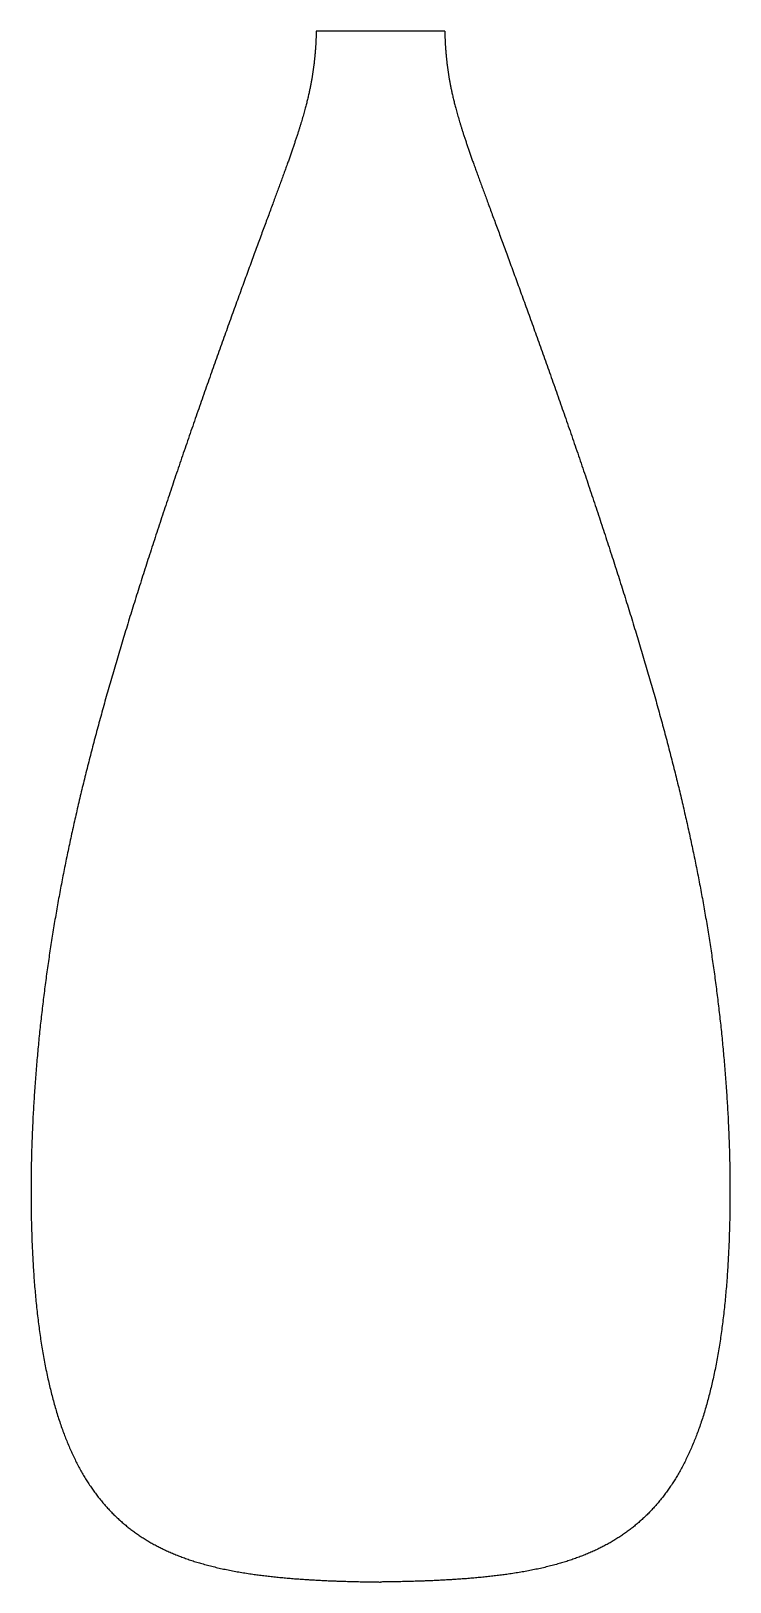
# Model space of a CAD drawing. Header units: millimetres. Extents: x -299 to 299, y -225 to 1100.
import ezdxf

# ---------------------------------------------------------------- set-up
doc = ezdxf.new("R2010")
doc.units = ezdxf.units.MM
doc.header["$MEASUREMENT"] = 0

msp = doc.modelspace()

# ---------------------------------------------------------------- linework, layer by layer
msp.add_line((55, 1100), (-55, 1100))
for points in [[(-55, 1100), (-55, 1095.8), (-55.3, 1087.5), (-56.2, 1075.1), (-58.4, 1058.6), (-62.9, 1038), (-69.2, 1016.2), (-77.8, 991.2), (-88.7, 961.4), (-102, 925.6), (-117.4, 883.7), (-134.4, 836.7), (-152.5, 785.7), (-171, 732.3), (-189.2, 678), (-206.7, 624), (-223.1, 570.8), (-238.2, 518.7), (-251.7, 467.6), (-263.6, 417.3), (-273.9, 367.2), (-282.4, 317.2), (-289.3, 266.7), (-294.5, 215.6), (-297.9, 164), (-299.2, 112.1), (-298.3, 60.3), (-294.8, 9.5), (-288, -39.1), (-277.2, -84), (-261.7, -123.7), (-240.8, -156.9), (-214.1, -182.8), (-181.6, -201.4), (-143.5, -213.7), (-100.3, -220.9), (-62.2, -223.8), (-31.8, -224.9), (-10.7, -225.3), (0, -225.4)], [(55, 1100), (55, 1095.8), (55.3, 1087.5), (56.2, 1075.1), (58.4, 1058.6), (62.9, 1038), (69.2, 1016.2), (77.8, 991.2), (88.7, 961.4), (102, 925.6), (117.4, 883.7), (134.4, 836.7), (152.5, 785.7), (171, 732.3), (189.2, 678), (206.7, 624), (223.1, 570.8), (238.2, 518.7), (251.7, 467.6), (263.6, 417.3), (273.9, 367.2), (282.4, 317.2), (289.3, 266.7), (294.5, 215.6), (297.9, 164), (299.2, 112.1), (298.3, 60.3), (294.8, 9.5), (288, -39.1), (277.2, -84), (261.7, -123.7), (240.8, -156.9), (214.1, -182.8), (181.6, -201.4), (143.5, -213.7), (100.3, -220.9), (62.2, -223.8), (31.8, -224.9), (10.7, -225.3), (0, -225.4)]]:
    msp.add_open_spline(points, degree=5)

doc.saveas('drawing.dxf')
